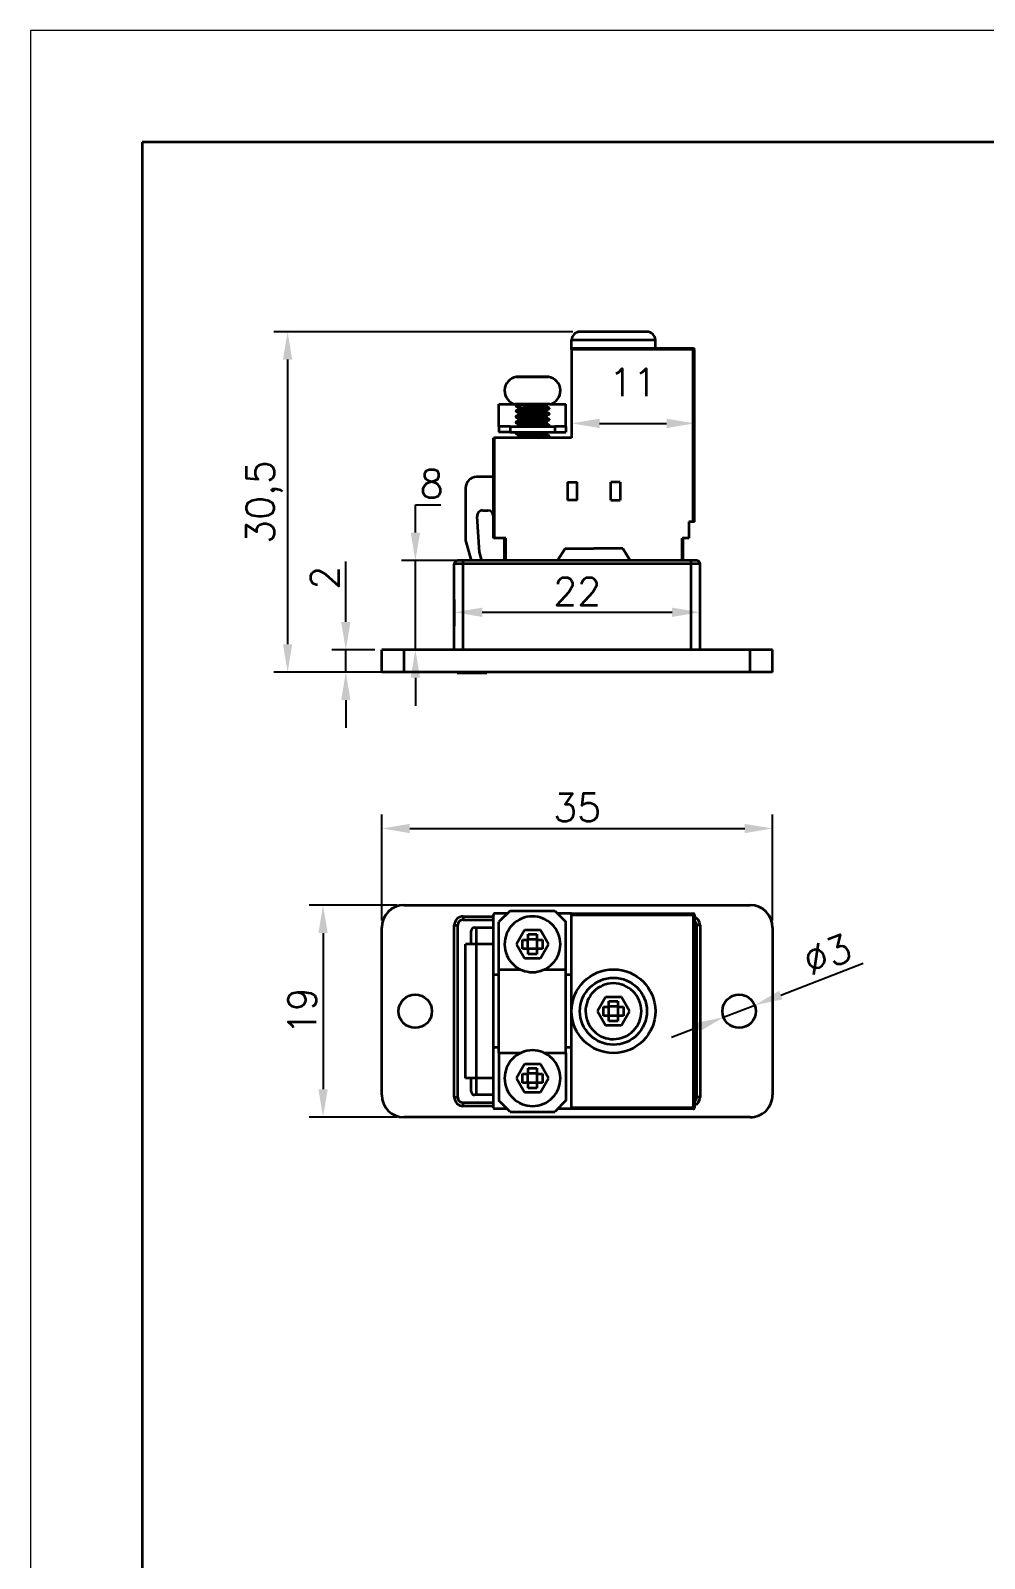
# Model space of a CAD drawing. Header units: millimetres. Extents: x -105 to 105, y -148 to 148.
# Drawn here: x -105 to -19.6, y 11.6 to 148.5 of the extents above; entities that cross this region are included whole.
import ezdxf

# ---------------------------------------------------------------- set-up
doc = ezdxf.new("R2010")
doc.units = ezdxf.units.MM
doc.header["$PDSIZE"] = -5
doc.layers.get('0').update_dxf_attribs({"lineweight": 18})
for name, color, linetype, lineweight in [('尺寸线层', 3, 'Continuous', 18), ('粗实线层', 7, 'Continuous', 35), ('细实线层', 7, 'Continuous', 18)]:
    doc.layers.add(name, color=color, linetype=linetype, lineweight=lineweight)
doc.styles.get("Standard").update_dxf_attribs({"font": 'txt.shx'})
doc.dimstyles.get("Standard").update_dxf_attribs({"dimtxt": 0.18, "dimasz": 0.18, "dimexe": 0.18, "dimexo": 0.0625, "dimgap": 0.09, "dimtad": 0, "dimtih": 1, "dimtoh": 1, "dimdec": 4, "dimzin": 0, "dimdsep": 46, "dimtxsty": 'Standard', "dimcen": 0.09, "dimdle": 0.36, "dimadec": 0, "dimazin": 0, "dimtfac": 1, "dimtdec": 4, "dimtofl": 0, "dimtmove": 0, "dimatfit": 3, "dimfxl": 1, "dimtolj": 1, "dimarcsym": 0})

# ---------------------------------------------------------------- blocks, each defined once
blk = doc.blocks.new('$CAXA_FRAME_13B17AC1$')
at = {"layer": '粗实线层'}
for p, q in [((95, 138.5), (-95, 138.5)), ((-95, 138.5), (-95, -138.5))]:
    blk.add_line(p, q, dxfattribs=at)
at = {"layer": '细实线层'}
for p, q in [((105, 148.5), (-105, 148.5)), ((-105, 148.5), (-105, -148.5))]:
    blk.add_line(p, q, dxfattribs=at)
blk = doc.blocks.new('*X3')
at = {"layer": 'Defpoints', "color": 0, "lineweight": 35, "transparency": 16777216}
for p in [(-55.8, 121.52), (-81.98, 91.02), (-71.55, 91.02)]:
    blk.add_point(p, dxfattribs=at)
at = {"layer": '尺寸线层', "color": 0, "linetype": 'Continuous', "lineweight": -2, "transparency": 16777216}
for p, q in [((-56.43, 121.52), (-83.23, 121.52)), ((-81.98, 119.02), (-81.98, 93.52)), ((-72.18, 91.02), (-83.23, 91.02))]:
    blk.add_line(p, q, dxfattribs=at)
at = {"layer": '尺寸线层', "color": 0, "lineweight": 35, "transparency": 16777216}
for points in [[(-82.4, 119.02), (-81.57, 119.02), (-81.98, 121.52)], [(-82.4, 93.52), (-81.57, 93.52), (-81.98, 91.02)]]:
    blk.add_solid(points, dxfattribs=at)
at = {"layer": '尺寸线层', "color": 0, "lineweight": -3, "transparency": 16777216, "insert": (-84.07, 106.27), "char_height": 2.5, "width": 10.3571, "attachment_point": 5, "rotation": 90, "bg_fill": 3, "box_fill_scale": 1.1, "bg_fill_color": 256, "bg_fill_true_color": 13158600, "bg_fill_transparency": 0}
blk.add_mtext('\\A1;30,5', dxfattribs=at)
blk = doc.blocks.new('*X4')
at = {"layer": 'Defpoints', "color": 0, "lineweight": 35, "transparency": 16777216}
for p in [(-73.55, 93.02), (-76.77, 91.02), (-73.55, 91.02)]:
    blk.add_point(p, dxfattribs=at)
at = {"layer": '尺寸线层', "color": 0, "linetype": 'Continuous', "lineweight": -2, "transparency": 16777216}
for p, q in [((-76.77, 95.52), (-76.77, 100.94)), ((-74.18, 93.02), (-78.02, 93.02)), ((-76.77, 91.02), (-76.77, 93.02)), ((-74.18, 91.02), (-78.02, 91.02)), ((-76.77, 88.52), (-76.77, 86.02))]:
    blk.add_line(p, q, dxfattribs=at)
at = {"layer": '尺寸线层', "color": 0, "lineweight": 35, "transparency": 16777216}
for points in [[(-77.19, 95.52), (-76.35, 95.52), (-76.77, 93.02)], [(-77.19, 88.52), (-76.35, 88.52), (-76.77, 91.02)]]:
    blk.add_solid(points, dxfattribs=at)
at = {"layer": '尺寸线层', "color": 0, "lineweight": -3, "transparency": 16777216, "insert": (-78.65, 99.48), "char_height": 2.5, "width": 5, "attachment_point": 5, "rotation": 90, "bg_fill": 3, "box_fill_scale": 1.1, "bg_fill_color": 256, "bg_fill_true_color": 13158600, "bg_fill_transparency": 0}
blk.add_mtext('\\A1;2', dxfattribs=at)
blk = doc.blocks.new('*X5')
at = {"layer": 'Defpoints', "color": 0, "lineweight": 35, "transparency": 16777216}
for p in [(-70.54, 101.02), (-65.55, 101.02), (-69.45, 93.02)]:
    blk.add_point(p, dxfattribs=at)
at = {"layer": '尺寸线层', "color": 0, "linetype": 'Continuous', "lineweight": -2, "transparency": 16777216}
for p, q in [((-70.54, 103.52), (-70.54, 106.02)), ((-70.54, 106.02), (-68.25, 106.02)), ((-66.17, 101.02), (-71.79, 101.02)), ((-70.54, 93.02), (-70.54, 101.02)), ((-70.07, 93.02), (-71.79, 93.02)), ((-70.54, 90.52), (-70.54, 88.02))]:
    blk.add_line(p, q, dxfattribs=at)
at = {"layer": '尺寸线层', "color": 0, "lineweight": 35, "transparency": 16777216}
for points in [[(-70.96, 103.52), (-70.12, 103.52), (-70.54, 101.02)], [(-70.96, 90.52), (-70.12, 90.52), (-70.54, 93.02)]]:
    blk.add_solid(points, dxfattribs=at)
at = {"layer": '尺寸线层', "color": 0, "lineweight": -3, "transparency": 16777216, "insert": (-69.08, 107.9), "char_height": 2.5, "width": 5, "attachment_point": 5, "bg_fill": 3, "box_fill_scale": 1.1, "bg_fill_color": 256, "bg_fill_true_color": 13158600, "bg_fill_transparency": 0}
blk.add_mtext('\\A1;8', dxfattribs=at)
blk = doc.blocks.new('*X6')
at = {"layer": 'Defpoints', "color": 0, "lineweight": 35, "transparency": 16777216}
for p in [(-67.05, 98.15), (-45.05, 98.08), (-45.05, 96.39)]:
    blk.add_point(p, dxfattribs=at)
at = {"layer": '尺寸线层', "color": 0, "linetype": 'Continuous', "lineweight": -2, "transparency": 16777216}
for p, q in [((-67.05, 97.52), (-67.05, 95.14)), ((-45.05, 97.45), (-45.05, 95.14)), ((-64.55, 96.39), (-47.55, 96.39))]:
    blk.add_line(p, q, dxfattribs=at)
at = {"layer": '尺寸线层', "color": 0, "lineweight": 35, "transparency": 16777216}
for points in [[(-64.55, 96.8), (-64.55, 95.97), (-67.05, 96.39)], [(-47.55, 96.8), (-47.55, 95.97), (-45.05, 96.39)]]:
    blk.add_solid(points, dxfattribs=at)
at = {"layer": '尺寸线层', "color": 0, "lineweight": -3, "transparency": 16777216, "insert": (-56.05, 98.26), "char_height": 2.5, "width": 6.0714, "attachment_point": 5, "bg_fill": 3, "box_fill_scale": 1.1, "bg_fill_color": 256, "bg_fill_true_color": 13158600, "bg_fill_transparency": 0}
blk.add_mtext('\\A1;22', dxfattribs=at)
blk = doc.blocks.new('*X7')
at = {"layer": 'Defpoints', "color": 0, "lineweight": 35, "transparency": 16777216}
for p in [(-56.55, 118.44), (-45.55, 117.7), (-45.55, 113.31)]:
    blk.add_point(p, dxfattribs=at)
at = {"layer": '尺寸线层', "color": 0, "linetype": 'Continuous', "lineweight": -2, "transparency": 16777216}
for p, q in [((-56.55, 117.82), (-56.55, 112.06)), ((-45.55, 117.08), (-45.55, 112.06)), ((-54.05, 113.31), (-48.05, 113.31))]:
    blk.add_line(p, q, dxfattribs=at)
at = {"layer": '尺寸线层', "color": 0, "lineweight": 35, "transparency": 16777216}
for points in [[(-54.05, 113.73), (-54.05, 112.89), (-56.55, 113.31)], [(-48.05, 113.73), (-48.05, 112.89), (-45.55, 113.31)]]:
    blk.add_solid(points, dxfattribs=at)
at = {"layer": '尺寸线层', "color": 0, "lineweight": -3, "transparency": 16777216, "insert": (-51.05, 116.99), "char_height": 2.5, "width": 5, "attachment_point": 5, "bg_fill": 3, "box_fill_scale": 1.1, "bg_fill_color": 256, "bg_fill_true_color": 13158600, "bg_fill_transparency": 0}
blk.add_mtext('\\A1;11', dxfattribs=at)
blk = doc.blocks.new('*X8')
at = {"layer": 'Defpoints', "color": 0, "lineweight": 35, "transparency": 16777216}
for p in [(-38.55, 77.02), (-73.55, 68.15), (-38.55, 68.15)]:
    blk.add_point(p, dxfattribs=at)
at = {"layer": '尺寸线层', "color": 0, "linetype": 'Continuous', "lineweight": -2, "transparency": 16777216}
for p, q in [((-73.55, 68.77), (-73.55, 78.27)), ((-38.55, 68.77), (-38.55, 78.27)), ((-71.05, 77.02), (-41.05, 77.02))]:
    blk.add_line(p, q, dxfattribs=at)
at = {"layer": '尺寸线层', "color": 0, "lineweight": 35, "transparency": 16777216}
for points in [[(-71.05, 77.43), (-71.05, 76.6), (-73.55, 77.02)], [(-41.05, 77.43), (-41.05, 76.6), (-38.55, 77.02)]]:
    blk.add_solid(points, dxfattribs=at)
at = {"layer": '尺寸线层', "color": 0, "lineweight": -3, "transparency": 16777216, "insert": (-56.05, 78.89), "char_height": 2.5, "width": 5.3571, "attachment_point": 5, "bg_fill": 3, "box_fill_scale": 1.1, "bg_fill_color": 256, "bg_fill_true_color": 13158600, "bg_fill_transparency": 0}
blk.add_mtext('\\A1;35', dxfattribs=at)
blk = doc.blocks.new('*X9')
at = {"layer": 'Defpoints', "color": 0, "lineweight": 35, "transparency": 16777216}
for p in [(-71.55, 70.15), (-78.81, 51.15), (-71.55, 51.15)]:
    blk.add_point(p, dxfattribs=at)
at = {"layer": '尺寸线层', "color": 0, "linetype": 'Continuous', "lineweight": -2, "transparency": 16777216}
for p, q in [((-72.18, 70.15), (-80.06, 70.15)), ((-78.81, 67.65), (-78.81, 53.65)), ((-72.18, 51.15), (-80.06, 51.15))]:
    blk.add_line(p, q, dxfattribs=at)
at = {"layer": '尺寸线层', "color": 0, "lineweight": 35, "transparency": 16777216}
for points in [[(-79.22, 67.65), (-78.39, 67.65), (-78.81, 70.15)], [(-79.22, 53.65), (-78.39, 53.65), (-78.81, 51.15)]]:
    blk.add_solid(points, dxfattribs=at)
at = {"layer": '尺寸线层', "color": 0, "lineweight": -3, "transparency": 16777216, "insert": (-80.68, 60.65), "char_height": 2.5, "width": 5, "attachment_point": 5, "rotation": 90, "bg_fill": 3, "box_fill_scale": 1.1, "bg_fill_color": 256, "bg_fill_true_color": 13158600, "bg_fill_transparency": 0}
blk.add_mtext('\\A1;19', dxfattribs=at)
blk = doc.blocks.new('*X10')
at = {"layer": 'Defpoints', "color": 0, "lineweight": 35, "transparency": 16777216}
for p in [(-40.15, 61.19), (-42.95, 60.1)]:
    blk.add_point(p, dxfattribs=at)
at = {"layer": '尺寸线层', "color": 0, "linetype": 'Continuous', "lineweight": -2, "transparency": 16777216}
for p, q in [((-37.82, 62.09), (-30.44, 64.96)), ((-42.95, 60.1), (-40.15, 61.19)), ((-45.28, 59.2), (-47.61, 58.3))]:
    blk.add_line(p, q, dxfattribs=at)
at = {"layer": '尺寸线层', "color": 0, "lineweight": 35, "transparency": 16777216}
for points in [[(-37.97, 62.48), (-37.67, 61.71), (-40.15, 61.19)], [(-45.43, 59.59), (-45.13, 58.81), (-42.95, 60.1)]]:
    blk.add_solid(points, dxfattribs=at)
at = {"layer": '尺寸线层', "color": 0, "lineweight": -3, "transparency": 16777216, "insert": (-33.65, 65.73), "char_height": 2.5, "width": 7.1429, "attachment_point": 5, "rotation": 21.2074, "bg_fill": 3, "box_fill_scale": 1.1, "bg_fill_color": 256, "bg_fill_true_color": 13158600, "bg_fill_transparency": 0}
blk.add_mtext('\\A1;%%C3', dxfattribs=at)

msp = doc.modelspace()

# ---------------------------------------------------------------- linework, layer by layer
at = {"color": 7, "lineweight": 35, "ltscale": 0.315152}
for p, q in [((-52.803, 120.774), (-56.553, 120.774)), ((-56.553, 120.024), (-56.553, 120.774)), ((-52.803, 121.524), (-55.803, 121.524)), ((-49.803, 121.524), (-52.803, 121.524)), ((-49.053, 120.774), (-52.803, 120.774)), ((-49.053, 120.024), (-49.053, 120.774)), ((-45.653, 120.024), (-56.553, 120.024)), ((-56.553, 119.924), (-56.553, 120.024)), ((-56.553, 119.924), (-56.553, 112.024)), ((-45.653, 119.924), (-56.553, 119.924)), ((-45.653, 120.024), (-45.653, 119.924)), ((-45.653, 119.924), (-45.553, 119.924)), ((-45.653, 104.485), (-45.653, 119.924)), ((-45.553, 104.485), (-45.553, 119.924)), ((-60.775, 117.474), (-60.736, 117.476)), ((-59.331, 117.474), (-59.37, 117.476)), ((-63.053, 113.024), (-63.053, 115.024)), ((-63.053, 115.024), (-61.6, 115.024)), ((-59.311, 115.024), (-61.6, 115.024)), ((-61.553, 115.024), (-61.553, 114.868)), ((-60.065, 114.993), (-59.484, 115.024)), ((-58.506, 115.024), (-59.311, 115.024)), ((-58.831, 114.953), (-58.709, 115.024)), ((-58.506, 115.024), (-57.053, 115.024)), ((-57.053, 113.024), (-57.053, 115.024)), ((-61.553, 114.43), (-61.553, 114.368)), ((-61.553, 113.93), (-61.553, 113.868)), ((-61.275, 114.703), (-61.547, 114.861)), ((-61.275, 114.596), (-61.547, 114.438)), ((-61.275, 114.203), (-61.547, 114.361)), ((-61.275, 114.096), (-61.547, 113.938)), ((-61.275, 113.703), (-61.547, 113.861)), ((-61.282, 114.649), (-61.282, 114.712)), ((-61.282, 114.649), (-61.282, 114.587)), ((-61.282, 114.149), (-61.282, 114.212)), ((-61.282, 114.149), (-61.282, 114.087)), ((-61.282, 113.649), (-61.282, 113.712)), ((-61.282, 113.649), (-61.282, 113.587)), ((-58.831, 114.846), (-58.559, 114.688)), ((-58.831, 114.453), (-58.559, 114.611)), ((-58.831, 114.346), (-58.559, 114.188)), ((-58.831, 113.953), (-58.559, 114.111)), ((-58.831, 113.846), (-58.559, 113.688)), ((-58.831, 113.453), (-58.559, 113.611)), ((-58.824, 114.899), (-58.824, 114.962)), ((-58.824, 114.899), (-58.824, 114.837)), ((-58.824, 114.399), (-58.824, 114.462)), ((-58.824, 114.399), (-58.824, 114.337)), ((-58.824, 113.899), (-58.824, 113.962)), ((-58.824, 113.899), (-58.824, 113.837)), ((-58.553, 114.68), (-58.553, 114.618)), ((-58.553, 114.18), (-58.553, 114.118)), ((-58.553, 113.68), (-58.553, 113.618)), ((-63.053, 113.024), (-63.053, 112.524)), ((-62.053, 113.024), (-63.053, 113.024)), ((-62.053, 112.524), (-63.053, 112.524)), ((-62.053, 113.024), (-58.053, 113.024)), ((-62.053, 113.024), (-62.053, 112.524)), ((-62.053, 112.524), (-58.053, 112.524)), ((-61.553, 113.43), (-61.553, 113.368)), ((-61.553, 112.43), (-61.553, 112.368)), ((-61.275, 113.596), (-61.547, 113.438)), ((-61.275, 113.203), (-61.547, 113.361)), ((-61.397, 112.524), (-61.547, 112.438)), ((-61.275, 112.203), (-61.547, 112.361)), ((-61.275, 113.096), (-61.397, 113.024)), ((-61.282, 113.149), (-61.282, 113.212)), ((-61.282, 113.149), (-61.282, 113.087)), ((-60.041, 113.056), (-60.622, 113.024)), ((-60.065, 112.493), (-59.484, 112.524)), ((-58.831, 113.346), (-58.559, 113.188)), ((-58.831, 112.453), (-58.709, 112.524)), ((-58.831, 112.346), (-58.559, 112.188)), ((-58.824, 113.399), (-58.824, 113.462)), ((-58.824, 113.399), (-58.824, 113.337)), ((-58.824, 112.399), (-58.824, 112.462)), ((-58.824, 112.399), (-58.824, 112.337)), ((-58.709, 113.024), (-58.559, 113.111)), ((-58.553, 113.18), (-58.553, 113.118)), ((-57.053, 113.024), (-58.053, 113.024)), ((-58.053, 113.024), (-58.053, 112.524)), ((-58.053, 112.524), (-57.053, 112.524)), ((-57.053, 113.024), (-57.053, 112.524)), ((-63.553, 112.024), (-63.453, 112.024)), ((-63.553, 103.024), (-63.553, 112.024)), ((-63.453, 103.024), (-63.453, 112.024)), ((-56.553, 112.024), (-63.453, 112.024)), ((-61.275, 112.096), (-61.397, 112.024)), ((-61.282, 112.149), (-61.282, 112.212)), ((-61.282, 112.149), (-61.282, 112.087)), ((-60.041, 112.056), (-60.622, 112.024)), ((-58.709, 112.024), (-58.559, 112.111)), ((-58.553, 112.18), (-58.553, 112.118)), ((-63.553, 108.509), (-65.053, 108.509)), ((-66.053, 107.509), (-66.053, 102.807)), ((-56.904, 108.043), (-56.904, 106.444)), ((-56.904, 108.043), (-56.061, 108.043)), ((-56.061, 106.444), (-56.061, 108.043)), ((-52.203, 108.043), (-53.045, 108.043)), ((-53.045, 106.444), (-53.045, 108.043)), ((-52.203, 108.043), (-52.203, 106.444)), ((-64.517, 105.509), (-64.053, 105.509)), ((-56.061, 106.444), (-56.904, 106.444)), ((-53.045, 106.444), (-52.203, 106.444)), ((-64.79, 101.773), (-65.015, 104.974)), ((-46.053, 104.485), (-46.053, 103.024)), ((-45.653, 104.485), (-46.053, 104.485)), ((-45.553, 104.485), (-45.653, 104.485)), ((-66.053, 102.807), (-65.55, 101.024)), ((-63.453, 103.024), (-63.553, 103.024)), ((-62.553, 103.024), (-63.453, 103.024)), ((-62.453, 103.024), (-62.553, 103.024)), ((-62.553, 101.024), (-62.553, 103.024)), ((-62.453, 101.024), (-62.453, 103.024)), ((-46.553, 103.024), (-46.653, 103.024)), ((-46.653, 101.024), (-46.653, 103.024)), ((-46.053, 103.024), (-46.553, 103.024)), ((-46.553, 101.024), (-46.553, 103.024)), ((-64.579, 101.024), (-64.79, 101.773)), ((-57.81, 101.024), (-57.141, 102.111)), ((-57.141, 102.111), (-54.553, 102.111)), ((-51.965, 102.111), (-54.553, 102.111)), ((-51.296, 101.024), (-51.965, 102.111)), ((-66.253, 100.724), (-67.053, 100.724)), ((-67.053, 93.024), (-67.053, 100.724)), ((-66.253, 101.024), (-66.753, 101.024)), ((-66.253, 100.724), (-66.253, 101.024)), ((-62.553, 101.024), (-66.253, 101.024)), ((-45.853, 100.724), (-66.253, 100.724)), ((-66.253, 93.024), (-66.253, 100.724)), ((-62.453, 101.024), (-62.553, 101.024)), ((-57.81, 101.024), (-62.453, 101.024)), ((-51.296, 101.024), (-57.81, 101.024)), ((-46.653, 101.024), (-51.296, 101.024)), ((-46.553, 101.024), (-46.653, 101.024)), ((-45.853, 101.024), (-46.553, 101.024)), ((-45.853, 100.724), (-45.853, 101.024)), ((-45.353, 101.024), (-45.853, 101.024)), ((-45.053, 100.724), (-45.853, 100.724)), ((-45.853, 93.024), (-45.853, 100.724)), ((-45.053, 93.024), (-45.053, 100.724)), ((-73.553, 91.024), (-73.553, 93.024)), ((-71.553, 93.024), (-73.553, 93.024)), ((-40.553, 93.024), (-71.553, 93.024)), ((-71.553, 91.024), (-71.553, 93.024)), ((-40.553, 91.024), (-40.553, 93.024)), ((-38.553, 93.024), (-40.553, 93.024)), ((-38.553, 91.024), (-38.553, 93.024)), ((-71.553, 91.024), (-73.553, 91.024)), ((-40.553, 91.024), (-71.553, 91.024)), ((-66.794, 91.024), (-66.794, 90.974)), ((-66.794, 90.974), (-66.783, 90.974)), ((-66.783, 91.024), (-66.783, 90.974)), ((-66.783, 90.974), (-66.772, 90.974)), ((-66.772, 91.024), (-66.772, 90.974)), ((-66.772, 90.974), (-66.762, 90.974)), ((-66.762, 91.024), (-66.762, 90.974)), ((-66.762, 90.974), (-66.752, 90.974)), ((-66.752, 91.024), (-66.752, 90.974)), ((-66.752, 90.974), (-66.743, 90.974)), ((-66.743, 91.024), (-66.743, 90.974)), ((-66.743, 90.974), (-66.734, 90.974)), ((-66.734, 91.024), (-66.734, 90.974)), ((-66.734, 90.974), (-66.726, 90.974)), ((-66.726, 91.024), (-66.726, 90.974)), ((-66.726, 90.974), (-66.719, 90.974)), ((-66.719, 91.024), (-66.719, 90.974)), ((-66.719, 90.974), (-66.712, 90.974)), ((-66.712, 91.024), (-66.712, 90.974)), ((-66.712, 90.974), (-66.705, 90.974)), ((-66.705, 91.024), (-66.705, 90.974)), ((-66.705, 90.974), (-66.692, 90.974)), ((-66.692, 91.024), (-66.692, 90.974)), ((-66.692, 90.974), (-66.68, 90.974)), ((-66.68, 91.024), (-66.68, 90.974)), ((-66.68, 90.974), (-66.668, 90.974)), ((-66.668, 91.024), (-66.668, 90.974)), ((-66.668, 90.974), (-66.658, 90.974)), ((-66.658, 91.024), (-66.658, 90.974)), ((-66.658, 90.974), (-66.649, 90.974)), ((-66.649, 91.024), (-66.649, 90.974)), ((-66.649, 90.974), (-66.641, 90.974)), ((-66.641, 91.024), (-66.641, 90.974)), ((-66.641, 90.974), (-66.634, 90.974)), ((-66.636, 91.024), (-66.636, 90.974)), ((-66.636, 90.974), (-66.57, 90.974)), ((-66.57, 91.024), (-66.57, 90.974)), ((-66.57, 90.974), (-66.535, 90.974)), ((-66.535, 91.024), (-66.535, 90.974)), ((-66.535, 91.024), (-66.535, 90.974)), ((-66.535, 90.974), (-66.533, 90.974)), ((-66.533, 91.024), (-66.533, 90.974)), ((-66.533, 90.974), (-66.531, 90.974)), ((-66.531, 91.024), (-66.531, 90.974)), ((-66.531, 90.974), (-66.529, 90.974)), ((-66.529, 91.024), (-66.529, 90.974)), ((-66.529, 90.974), (-66.527, 90.974)), ((-66.527, 91.024), (-66.527, 90.974)), ((-66.527, 90.974), (-66.524, 90.974)), ((-66.524, 91.024), (-66.524, 90.974)), ((-66.524, 90.974), (-66.521, 90.974)), ((-66.521, 91.024), (-66.521, 90.974)), ((-66.521, 90.974), (-66.517, 90.974)), ((-66.517, 91.024), (-66.517, 90.974)), ((-66.517, 90.974), (-66.513, 90.974)), ((-66.513, 91.024), (-66.513, 90.974)), ((-66.513, 90.974), (-66.508, 90.974)), ((-66.508, 91.024), (-66.508, 90.974)), ((-66.508, 90.974), (-66.503, 90.974)), ((-66.503, 91.024), (-66.503, 90.974)), ((-66.503, 90.974), (-66.497, 90.974)), ((-66.497, 91.024), (-66.497, 90.974)), ((-66.497, 90.974), (-66.49, 90.974)), ((-66.49, 91.024), (-66.49, 90.974)), ((-66.49, 90.974), (-66.483, 90.974)), ((-66.483, 91.024), (-66.483, 90.974)), ((-66.483, 90.974), (-66.474, 90.974)), ((-66.474, 91.024), (-66.474, 90.974)), ((-66.474, 90.974), (-66.464, 90.974)), ((-66.464, 91.024), (-66.464, 90.974)), ((-66.464, 90.974), (-66.453, 90.974)), ((-66.453, 91.024), (-66.453, 90.974)), ((-66.453, 90.974), (-66.442, 90.974)), ((-66.442, 91.024), (-66.442, 90.974)), ((-66.442, 90.974), (-66.429, 90.974)), ((-66.429, 91.024), (-66.429, 90.974)), ((-66.429, 90.974), (-66.416, 90.974)), ((-66.416, 91.024), (-66.416, 90.974)), ((-66.416, 90.974), (-64.419, 90.974)), ((-64.419, 91.024), (-64.419, 90.974)), ((-64.419, 90.974), (-64.407, 90.974)), ((-64.407, 91.024), (-64.407, 90.974)), ((-64.407, 90.974), (-64.395, 90.974)), ((-64.395, 91.024), (-64.395, 90.974)), ((-64.395, 90.974), (-64.384, 90.974)), ((-64.384, 91.024), (-64.384, 90.974)), ((-64.384, 90.974), (-64.374, 90.974)), ((-64.374, 91.024), (-64.374, 90.974)), ((-64.374, 90.974), (-64.365, 90.974)), ((-64.365, 91.024), (-64.365, 90.974)), ((-64.365, 90.974), (-64.356, 90.974)), ((-64.356, 91.024), (-64.356, 90.974)), ((-64.356, 90.974), (-64.349, 90.974)), ((-64.349, 91.024), (-64.349, 90.974)), ((-64.349, 90.974), (-64.343, 90.974)), ((-64.343, 91.024), (-64.343, 90.974)), ((-64.343, 90.974), (-64.337, 90.974)), ((-64.337, 91.024), (-64.337, 90.974)), ((-64.337, 90.974), (-64.332, 90.974)), ((-64.332, 91.024), (-64.332, 90.974)), ((-64.332, 90.974), (-64.328, 90.974)), ((-64.328, 91.024), (-64.328, 90.974)), ((-64.328, 90.974), (-64.325, 90.974)), ((-64.325, 91.024), (-64.325, 90.974)), ((-64.325, 90.974), (-64.321, 90.974)), ((-64.321, 91.024), (-64.321, 90.974)), ((-64.321, 90.974), (-64.318, 90.974)), ((-64.318, 91.024), (-64.318, 90.974)), ((-64.318, 90.974), (-64.315, 90.974)), ((-64.315, 91.024), (-64.315, 90.974)), ((-64.315, 90.974), (-64.313, 90.974)), ((-64.313, 91.024), (-64.313, 90.974)), ((-64.313, 90.974), (-64.311, 90.974)), ((-64.311, 91.024), (-64.311, 90.974)), ((-64.311, 90.974), (-64.31, 90.974)), ((-64.31, 91.024), (-64.31, 90.974)), ((-64.31, 90.974), (-64.308, 90.974)), ((-64.308, 91.024), (-64.308, 90.974)), ((-64.307, 91.024), (-64.307, 90.974)), ((-64.307, 90.974), (-64.288, 90.974)), ((-64.288, 91.024), (-64.288, 90.974)), ((-64.288, 90.974), (-64.195, 90.974)), ((-64.195, 91.024), (-64.195, 90.974)), ((-64.195, 91.024), (-64.195, 90.974)), ((-64.195, 91.024), (-64.195, 90.974)), ((-64.195, 91.024), (-64.195, 90.974)), ((-64.195, 91.024), (-64.195, 90.974)), ((-64.195, 91.024), (-64.195, 90.974)), ((-64.195, 90.974), (-64.188, 90.974)), ((-64.188, 91.024), (-64.188, 90.974)), ((-64.188, 90.974), (-64.171, 90.974)), ((-64.171, 91.024), (-64.171, 90.974)), ((-64.171, 90.974), (-64.159, 90.974)), ((-64.159, 91.024), (-64.159, 90.974)), ((-64.159, 90.974), (-64.151, 90.974)), ((-64.151, 91.024), (-64.151, 90.974)), ((-64.151, 90.974), (-64.149, 90.974)), ((-64.149, 91.024), (-64.149, 90.974)), ((-64.149, 91.024), (-64.149, 90.974)), ((-38.553, 91.024), (-40.553, 91.024)), ((-71.553, 70.147), (-40.553, 70.147)), ((-66.253, 69.147), (-66.253, 68.847)), ((-66.253, 69.147), (-63.553, 69.147)), ((-66.253, 68.847), (-63.553, 68.847)), ((-63.553, 63.997), (-63.553, 69.297)), ((-62.303, 69.397), (-63.453, 69.397)), ((-62.053, 69.647), (-63.053, 68.647)), ((-63.053, 64.389), (-63.053, 68.647)), ((-62.053, 69.647), (-58.053, 69.647)), ((-58.053, 69.647), (-57.053, 68.647)), ((-56.553, 69.397), (-57.803, 69.397)), ((-57.053, 64.389), (-57.053, 68.647)), ((-56.553, 69.297), (-56.553, 69.397)), ((-56.553, 69.397), (-45.653, 69.397)), ((-56.553, 60.647), (-56.553, 69.297)), ((-56.553, 69.297), (-45.653, 69.297)), ((-45.653, 69.297), (-45.653, 69.397)), ((-45.653, 69.297), (-45.653, 51.997)), ((-45.653, 69.297), (-45.553, 69.297)), ((-45.553, 69.297), (-45.553, 51.997)), ((-73.553, 53.147), (-73.553, 68.147)), ((-67.053, 68.347), (-66.753, 68.347)), ((-67.053, 52.947), (-67.053, 68.347)), ((-66.753, 52.947), (-66.753, 68.347)), ((-65.553, 66.647), (-65.553, 67.847)), ((-65.253, 68.147), (-63.553, 68.147)), ((-65.053, 66.647), (-65.053, 68.147)), ((-60.775, 67.897), (-61.496, 66.647)), ((-60.775, 67.897), (-60.736, 67.897)), ((-59.331, 67.897), (-60.736, 67.897)), ((-60.453, 67.547), (-59.653, 67.547)), ((-60.453, 67.047), (-60.453, 67.547)), ((-59.653, 67.547), (-59.653, 67.047)), ((-58.61, 66.647), (-59.331, 67.897)), ((-45.053, 68.347), (-45.353, 68.347)), ((-45.353, 68.347), (-45.353, 52.947)), ((-45.053, 68.347), (-45.053, 52.947)), ((-38.553, 68.147), (-38.553, 53.147)), ((-66.053, 54.647), (-66.053, 66.647)), ((-65.053, 66.647), (-66.053, 66.647)), ((-65.053, 54.647), (-65.053, 66.647)), ((-63.553, 66.647), (-65.053, 66.647)), ((-61.496, 66.647), (-60.775, 65.397)), ((-60.953, 67.047), (-60.453, 67.047)), ((-60.953, 66.247), (-60.953, 67.047)), ((-60.453, 66.247), (-60.953, 66.247)), ((-60.466, 66.247), (-60.466, 67.047)), ((-59.653, 67.06), (-60.453, 67.06)), ((-60.453, 65.747), (-60.453, 66.247)), ((-59.653, 66.235), (-60.453, 66.235)), ((-59.653, 65.747), (-60.453, 65.747)), ((-59.653, 67.047), (-59.153, 67.047)), ((-59.653, 66.247), (-59.653, 65.747)), ((-59.153, 66.247), (-59.653, 66.247)), ((-59.64, 66.247), (-59.64, 67.047)), ((-59.331, 65.397), (-58.61, 66.647)), ((-59.153, 67.047), (-59.153, 66.247)), ((-63.053, 64.389), (-61.125, 64.389)), ((-63.053, 56.906), (-63.053, 64.389)), ((-60.775, 65.397), (-59.37, 65.397)), ((-59.331, 65.397), (-59.37, 65.397)), ((-58.981, 64.389), (-57.053, 64.389)), ((-57.053, 56.906), (-57.053, 64.389)), ((-63.553, 57.297), (-63.553, 63.997)), ((-63.053, 63.897), (-63.453, 63.897)), ((-56.553, 63.897), (-57.053, 63.897)), ((-53.525, 61.897), (-54.246, 60.647)), ((-53.525, 61.897), (-53.486, 61.897)), ((-52.081, 61.897), (-53.486, 61.897)), ((-51.36, 60.647), (-52.081, 61.897)), ((-56.553, 51.997), (-56.553, 60.647)), ((-54.246, 60.647), (-53.525, 59.397)), ((-53.703, 61.047), (-53.203, 61.047)), ((-53.703, 60.247), (-53.703, 61.047)), ((-53.203, 60.247), (-53.703, 60.247)), ((-53.216, 60.247), (-53.216, 61.047)), ((-53.203, 61.547), (-52.403, 61.547)), ((-53.203, 61.047), (-53.203, 61.547)), ((-52.403, 61.06), (-53.203, 61.06)), ((-53.203, 59.747), (-53.203, 60.247)), ((-52.403, 60.235), (-53.203, 60.235)), ((-52.403, 61.547), (-52.403, 61.047)), ((-52.403, 61.047), (-51.903, 61.047)), ((-52.403, 60.247), (-52.403, 59.747)), ((-51.903, 60.247), (-52.403, 60.247)), ((-52.39, 60.247), (-52.39, 61.047)), ((-52.081, 59.397), (-51.36, 60.647)), ((-51.903, 61.047), (-51.903, 60.247)), ((-53.525, 59.397), (-52.12, 59.397)), ((-52.403, 59.747), (-53.203, 59.747)), ((-52.081, 59.397), (-52.12, 59.397)), ((-63.553, 51.997), (-63.553, 57.297)), ((-63.053, 57.397), (-63.453, 57.397)), ((-63.053, 56.906), (-61.125, 56.906)), ((-63.053, 56.906), (-63.053, 52.647)), ((-58.981, 56.906), (-57.053, 56.906)), ((-56.553, 57.397), (-57.053, 57.397)), ((-57.053, 56.906), (-57.053, 52.647)), ((-60.775, 55.897), (-61.496, 54.647)), ((-60.953, 55.047), (-60.453, 55.047)), ((-60.953, 54.247), (-60.953, 55.047)), ((-60.775, 55.897), (-60.736, 55.897)), ((-59.331, 55.897), (-60.736, 55.897)), ((-60.466, 54.247), (-60.466, 55.047)), ((-60.453, 55.547), (-59.653, 55.547)), ((-60.453, 55.047), (-60.453, 55.547)), ((-59.653, 55.06), (-60.453, 55.06)), ((-59.653, 55.547), (-59.653, 55.047)), ((-59.653, 55.047), (-59.153, 55.047)), ((-59.64, 54.247), (-59.64, 55.047)), ((-58.61, 54.647), (-59.331, 55.897)), ((-59.153, 55.047), (-59.153, 54.247)), ((-65.053, 54.647), (-66.053, 54.647)), ((-65.553, 53.447), (-65.553, 54.647)), ((-65.053, 53.147), (-65.053, 54.647)), ((-63.553, 54.647), (-65.053, 54.647)), ((-61.496, 54.647), (-60.775, 53.397)), ((-60.453, 54.247), (-60.953, 54.247)), ((-60.775, 53.397), (-59.37, 53.397)), ((-60.453, 53.747), (-60.453, 54.247)), ((-59.653, 54.235), (-60.453, 54.235)), ((-59.653, 53.747), (-60.453, 53.747)), ((-59.653, 54.247), (-59.653, 53.747)), ((-59.153, 54.247), (-59.653, 54.247)), ((-59.331, 53.397), (-59.37, 53.397)), ((-59.331, 53.397), (-58.61, 54.647)), ((-67.053, 52.947), (-66.753, 52.947)), ((-66.253, 52.147), (-66.253, 52.447)), ((-63.553, 52.447), (-66.253, 52.447)), ((-63.553, 52.147), (-66.253, 52.147)), ((-63.553, 53.147), (-65.253, 53.147)), ((-62.053, 51.647), (-63.053, 52.647)), ((-57.053, 52.647), (-58.053, 51.647)), ((-45.053, 52.947), (-45.353, 52.947)), ((-40.553, 51.147), (-71.553, 51.147)), ((-62.303, 51.897), (-63.453, 51.897)), ((-62.053, 51.647), (-58.053, 51.647)), ((-56.553, 51.897), (-57.803, 51.897)), ((-45.653, 51.997), (-56.553, 51.997)), ((-56.553, 51.897), (-56.553, 51.997)), ((-45.653, 51.897), (-56.553, 51.897)), ((-45.653, 51.997), (-45.653, 51.897)), ((-45.653, 51.997), (-45.553, 51.997))]:
    msp.add_line(p, q, dxfattribs=at)
for points in [[(-61.496, 117.474), (-61.208, 117.489), (-60.918, 117.486), (-60.775, 117.474)], [(-60.775, 117.474), (-61.063, 117.489), (-61.353, 117.486), (-61.496, 117.474)], [(-60.775, 117.474), (-60.198, 117.489), (-59.617, 117.486), (-59.37, 117.476)], [(-59.331, 117.474), (-59.908, 117.489), (-60.489, 117.486), (-60.736, 117.476)], [(-58.61, 117.474), (-58.898, 117.489), (-59.188, 117.486), (-59.331, 117.474)], [(-59.331, 117.474), (-59.043, 117.489), (-58.753, 117.486), (-58.61, 117.474)], [(-60.065, 114.993), (-61.139, 114.929), (-61.49, 114.892), (-61.533, 114.881), (-61.546, 114.876), (-61.551, 114.873), (-61.552, 114.871), (-61.553, 114.868)], [(-60.065, 114.493), (-61.139, 114.429), (-61.49, 114.392), (-61.533, 114.381), (-61.546, 114.376), (-61.551, 114.373), (-61.552, 114.371), (-61.553, 114.368)], [(-60.065, 113.993), (-61.139, 113.929), (-61.49, 113.892), (-61.533, 113.881), (-61.546, 113.876), (-61.551, 113.873), (-61.552, 113.871), (-61.553, 113.868)], [(-60.041, 114.556), (-61.232, 114.483), (-61.491, 114.453), (-61.534, 114.443), (-61.547, 114.438)], [(-60.041, 114.056), (-61.232, 113.983), (-61.491, 113.953), (-61.534, 113.943), (-61.547, 113.938)], [(-61.282, 114.712), (-61.281, 114.716), (-61.279, 114.718), (-61.271, 114.723), (-61.181, 114.745), (-60.521, 114.806), (-60.056, 114.837)], [(-61.282, 114.212), (-61.281, 114.216), (-61.279, 114.218), (-61.271, 114.223), (-61.181, 114.245), (-60.521, 114.306), (-60.056, 114.337)], [(-61.282, 113.712), (-61.281, 113.716), (-61.279, 113.718), (-61.271, 113.723), (-61.181, 113.745), (-60.521, 113.806), (-60.056, 113.837)], [(-61.275, 114.596), (-61.241, 114.608), (-60.805, 114.659), (-60.05, 114.712)], [(-61.275, 114.096), (-61.241, 114.108), (-60.805, 114.159), (-60.05, 114.212)], [(-61.275, 113.596), (-61.241, 113.608), (-60.805, 113.659), (-60.05, 113.712)], [(-60.065, 114.493), (-58.874, 114.565), (-58.615, 114.595), (-58.572, 114.606), (-58.559, 114.611)], [(-60.065, 113.993), (-58.874, 114.065), (-58.615, 114.095), (-58.572, 114.106), (-58.559, 114.111)], [(-60.065, 113.493), (-58.874, 113.565), (-58.615, 113.595), (-58.572, 113.606), (-58.559, 113.611)], [(-60.056, 114.837), (-59.211, 114.897), (-58.914, 114.931), (-58.849, 114.946), (-58.831, 114.953)], [(-60.056, 114.337), (-59.211, 114.397), (-58.914, 114.431), (-58.849, 114.446), (-58.831, 114.453)], [(-60.056, 113.837), (-59.211, 113.897), (-58.914, 113.931), (-58.849, 113.946), (-58.831, 113.953)], [(-60.05, 114.712), (-59.246, 114.769), (-58.948, 114.801), (-58.842, 114.823), (-58.828, 114.83), (-58.824, 114.834), (-58.824, 114.837)], [(-60.05, 114.212), (-59.246, 114.269), (-58.948, 114.301), (-58.842, 114.323), (-58.828, 114.33), (-58.824, 114.334), (-58.824, 114.337)], [(-60.05, 113.712), (-59.246, 113.769), (-58.948, 113.801), (-58.842, 113.823), (-58.828, 113.83), (-58.824, 113.834), (-58.824, 113.837)], [(-60.041, 114.556), (-58.967, 114.62), (-58.616, 114.657), (-58.573, 114.667), (-58.56, 114.673), (-58.555, 114.676), (-58.554, 114.678), (-58.553, 114.68)], [(-60.041, 114.056), (-58.967, 114.12), (-58.616, 114.157), (-58.573, 114.167), (-58.56, 114.173), (-58.555, 114.176), (-58.554, 114.178), (-58.553, 114.18)], [(-60.041, 113.556), (-58.967, 113.62), (-58.616, 113.657), (-58.573, 113.667), (-58.56, 113.673), (-58.555, 113.676), (-58.554, 113.678), (-58.553, 113.68)], [(-60.065, 113.493), (-61.139, 113.429), (-61.49, 113.392), (-61.533, 113.381), (-61.546, 113.376), (-61.551, 113.373), (-61.552, 113.371), (-61.553, 113.368)], [(-60.065, 112.493), (-61.139, 112.429), (-61.49, 112.392), (-61.533, 112.381), (-61.546, 112.376), (-61.551, 112.373), (-61.552, 112.371), (-61.553, 112.368)], [(-60.041, 113.556), (-61.232, 113.483), (-61.491, 113.453), (-61.534, 113.443), (-61.547, 113.438)], [(-60.622, 112.524), (-61.36, 112.471), (-61.512, 112.449), (-61.547, 112.438)], [(-61.282, 113.212), (-61.281, 113.216), (-61.279, 113.218), (-61.271, 113.223), (-61.181, 113.245), (-60.521, 113.306), (-60.056, 113.337)], [(-61.282, 112.212), (-61.281, 112.216), (-61.279, 112.218), (-61.271, 112.223), (-61.181, 112.245), (-60.521, 112.306), (-60.056, 112.337)], [(-61.275, 113.096), (-61.241, 113.108), (-60.805, 113.159), (-60.05, 113.212)], [(-60.056, 113.337), (-59.211, 113.397), (-58.914, 113.431), (-58.849, 113.446), (-58.831, 113.453)], [(-60.056, 112.337), (-59.211, 112.397), (-58.914, 112.431), (-58.849, 112.446), (-58.831, 112.453)], [(-60.05, 113.212), (-59.246, 113.269), (-58.948, 113.301), (-58.842, 113.323), (-58.828, 113.33), (-58.824, 113.334), (-58.824, 113.337)], [(-60.05, 112.212), (-59.246, 112.269), (-58.948, 112.301), (-58.842, 112.323), (-58.828, 112.33), (-58.824, 112.334), (-58.824, 112.337)], [(-60.041, 113.056), (-58.967, 113.12), (-58.616, 113.157), (-58.573, 113.167), (-58.56, 113.173), (-58.555, 113.176), (-58.554, 113.178), (-58.553, 113.18)], [(-59.484, 113.024), (-58.746, 113.078), (-58.594, 113.1), (-58.559, 113.111)], [(-61.275, 112.096), (-61.241, 112.108), (-60.805, 112.159), (-60.05, 112.212)], [(-60.041, 112.056), (-58.967, 112.12), (-58.616, 112.157), (-58.573, 112.167), (-58.56, 112.173), (-58.555, 112.176), (-58.554, 112.178), (-58.553, 112.18)], [(-59.484, 112.024), (-58.746, 112.078), (-58.594, 112.1), (-58.559, 112.111)]]:
    msp.add_lwpolyline(points, dxfattribs=at)
for centre, radius in [((-52.803, 60.647), 3.75), ((-52.803, 60.647), 3), ((-70.553, 60.647), 1.5), ((-41.553, 60.647), 1.5)]:
    msp.add_circle(centre, radius, dxfattribs=at)
for centre, radius, start, end in [((-55.803, 120.774), 0.75, 90, 180), ((-49.803, 120.774), 0.75, 359.99999, 89.99999), ((-45.653, 119.924), 0.1, 359.99999, 89.99999), ((-61.303, 116.239), 1.25, 98.89921, 256.25432), ((-58.803, 116.239), 1.25, 283.74568, 81.10079), ((-61.543, 114.871), 0.0102, 193.69457, 250.15257), ((-61.543, 114.428), 0.0102, 109.84743, 166.30544), ((-61.543, 114.371), 0.0102, 193.69457, 250.15257), ((-61.543, 113.928), 0.0102, 109.84743, 166.30543), ((-61.543, 113.871), 0.0102, 193.69456, 250.15256), ((-58.563, 114.678), 0.0102, 13.69457, 70.15257), ((-58.563, 114.621), 0.0102, 289.84743, 346.30543), ((-58.563, 114.178), 0.0102, 13.69457, 70.15257), ((-58.563, 114.121), 0.0102, 289.84743, 346.30543), ((-58.563, 113.678), 0.0102, 13.69457, 70.15257), ((-58.563, 113.621), 0.0102, 289.84743, 346.30543), ((-61.543, 113.428), 0.0102, 109.84743, 166.30543), ((-61.543, 113.371), 0.0102, 193.69456, 250.15257), ((-61.543, 112.428), 0.0102, 109.84743, 166.30544), ((-61.543, 112.371), 0.0102, 193.69456, 250.15257), ((-58.563, 113.178), 0.0102, 13.69457, 70.15257), ((-58.563, 113.121), 0.0102, 289.84743, 346.30543), ((-58.563, 112.178), 0.0102, 13.69457, 70.15257), ((-58.563, 112.121), 0.0102, 289.84743, 346.30543), ((-65.053, 107.509), 1, 90, 180), ((-64.517, 105.009), 0.5, 90, 184.02749), ((-64.053, 105.009), 0.5, 359.99999, 89.99999), ((-66.753, 100.724), 0.3, 90, 180), ((-45.353, 100.724), 0.3, 359.99999, 89.99999), ((-71.553, 68.147), 2, 90, 180), ((-40.553, 68.147), 2, 359.99999, 89.99999), ((-66.253, 68.347), 0.8, 90, 180), ((-66.253, 68.347), 0.5, 90, 180), ((-63.453, 69.297), 0.1, 90, 180), ((-60.053, 66.647), 2.5, 118.64789, 298.64789), ((-60.053, 66.647), 2.5, 298.64789, 118.64789), ((-45.653, 69.297), 0.1, 359.99999, 89.99999), ((-45.853, 68.347), 0.8, 359.99999, 67.97673), ((-45.853, 68.347), 0.5, 359.99999, 53.13204), ((-65.253, 67.847), 0.3, 90, 180), ((-63.453, 63.997), 0.1, 180, 270), ((-52.803, 60.647), 2.5, 298.64789, 118.64789), ((-52.803, 60.647), 2.5, 118.64789, 298.64789), ((-63.453, 57.297), 0.1, 90, 180), ((-60.053, 54.647), 2.5, 118.64789, 298.64789), ((-60.053, 54.647), 2.5, 298.64789, 118.64789), ((-65.253, 53.447), 0.3, 180, 270), ((-71.553, 53.147), 2, 180, 270), ((-66.253, 52.947), 0.8, 180, 270), ((-66.253, 52.947), 0.5, 180, 270), ((-45.853, 52.947), 0.5, 306.86796, 0.00001), ((-45.853, 52.947), 0.8, 292.02326, 0.00001), ((-40.553, 53.147), 2, 270, 0.00001), ((-63.453, 51.997), 0.1, 180, 270), ((-45.653, 51.997), 0.1, 270, 0.00001)]:
    msp.add_arc(centre, radius, start, end, dxfattribs=at)

# ---------------------------------------------------------------- block references
at = {"layer": '粗实线层'}
msp.add_blockref('$CAXA_FRAME_13B17AC1$', (0, 0), dxfattribs=at)

# ---------------------------------------------------------------- next in the draw order: dimensions: what is measured, and where the dimension line sits
at = {"layer": '尺寸线层', "color": 7, "lineweight": -3}
for base, p1, p2, angle, picture, middle in [((-81.985, 91.024), (-55.803, 121.524), (-71.553, 91.024), 270, '*X3', (-84.068, 106.274)), ((-38.553, 77.015), (-73.553, 68.147), (-38.553, 68.147), 180, '*X8', (-56.053, 78.89))]:
    dim = msp.add_linear_dim(base=base, p1=p1, p2=p2, angle=angle, dimstyle='Standard', override={"dimtxt": 2.5, "dimasz": 2.5, "dimexe": 1.25, "dimexo": 0.625, "dimgap": 0.625, "dimtad": 1, "dimtih": 0, "dimtoh": 0, "dimdec": 2, "dimzin": 8, "dimdsep": 44, "dimsah": 1, "dimdle": 5, "dimtdec": 2, "dimtofl": 1, "dimatfit": 0, "dimtfill": 1}, dxfattribs=at)
    dim.commit()
    dim.dimension.update_dxf_attribs({"geometry": picture, "text_midpoint": middle})

# ---------------------------------------------------------------- next in the draw order: dimensions: what is measured, and where the dimension line sits
dim = msp.add_linear_dim(base=(-45.553, 113.31), p1=(-56.553, 118.443), p2=(-45.553, 117.704), dimstyle='Standard', override={"dimtxt": 2.5, "dimasz": 2.5, "dimexe": 1.25, "dimexo": 0.625, "dimgap": 0.625, "dimtad": 1, "dimtih": 0, "dimtoh": 0, "dimdec": 2, "dimzin": 8, "dimdsep": 44, "dimsah": 1, "dimdle": 5, "dimtdec": 2, "dimtofl": 1, "dimtmove": 2, "dimatfit": 0, "dimtfill": 1}, dxfattribs=at)
dim.commit()
dim.dimension.update_dxf_attribs({"geometry": '*X7', "text_midpoint": (-51.053, 116.987), "dimtype": 160})
for base, p1, p2, angle, override, picture, middle in [((-70.54, 101.024), (-69.447, 93.024), (-65.55, 101.024), 270, {"dimtxt": 2.5, "dimasz": 2.5, "dimexe": 1.25, "dimexo": 0.625, "dimgap": 0.625, "dimtad": 1, "dimdec": 2, "dimzin": 8, "dimdsep": 44, "dimsah": 1, "dimdle": 5, "dimtdec": 2, "dimtofl": 1, "dimatfit": 0, "dimtfill": 1, "dimtzin": 8}, '*X5', (-69.081, 107.899)), ((-78.807, 51.147), (-71.553, 70.147), (-71.553, 51.147), 90, {"dimtxt": 2.5, "dimasz": 2.5, "dimexe": 1.25, "dimexo": 0.625, "dimgap": 0.625, "dimtad": 1, "dimtih": 0, "dimtoh": 0, "dimdec": 2, "dimzin": 8, "dimdsep": 44, "dimsah": 1, "dimdle": 5, "dimtdec": 2, "dimtofl": 1, "dimatfit": 0, "dimtfill": 1, "dimtzin": 8}, '*X9', (-80.682, 60.647))]:
    dim = msp.add_linear_dim(base=base, p1=p1, p2=p2, angle=angle, dimstyle='Standard', override=override, dxfattribs=at)
    dim.commit()
    dim.dimension.update_dxf_attribs({"geometry": picture, "text_midpoint": middle})
dim = msp.add_linear_dim(base=(-76.771, 91.024), p1=(-73.553, 93.024), p2=(-73.553, 91.024), angle=90, dimstyle='Standard', override={"dimtxt": 2.5, "dimasz": 2.5, "dimexe": 1.25, "dimexo": 0.625, "dimgap": 0.625, "dimtad": 1, "dimtih": 0, "dimtoh": 0, "dimdec": 2, "dimzin": 8, "dimdsep": 44, "dimsah": 1, "dimdle": 5, "dimtdec": 2, "dimtofl": 1, "dimatfit": 0, "dimtfill": 1, "dimtzin": 8}, dxfattribs=at)
dim.commit()
dim.dimension.update_dxf_attribs({"geometry": '*X4', "text_midpoint": (-76.771, 99.483), "dimtype": 160})
dim = msp.add_diameter_dim_2p(p1=(-42.951, 60.105), p2=(-40.155, 61.19), dimstyle='Standard', override={"dimtxt": 2.5, "dimasz": 2.5, "dimexe": 1.25, "dimexo": 0.625, "dimgap": 0.625, "dimtad": 1, "dimtih": 0, "dimtoh": 0, "dimdec": 2, "dimzin": 8, "dimdsep": 44, "dimpost": '%%C<>', "dimsah": 1, "dimdle": 5, "dimtdec": 2, "dimtofl": 1, "dimatfit": 0, "dimtfill": 1, "dimtzin": 8}, dxfattribs=at)
dim.commit()
dim.dimension.update_dxf_attribs({"geometry": '*X10', "text_midpoint": (-32.968, 63.978), "dimtype": 163})

# ---------------------------------------------------------------- next in the draw order: dimensions: what is measured, and where the dimension line sits
dim = msp.add_linear_dim(base=(-45.053, 96.386), p1=(-67.053, 98.148), p2=(-45.053, 98.078), angle=180, dimstyle='Standard', override={"dimtxt": 2.5, "dimasz": 2.5, "dimexe": 1.25, "dimexo": 0.625, "dimgap": 0.625, "dimtad": 1, "dimtih": 0, "dimtoh": 0, "dimdec": 2, "dimzin": 8, "dimdsep": 44, "dimsah": 1, "dimdle": 5, "dimtdec": 2, "dimtofl": 1, "dimatfit": 0, "dimtfill": 1, "dimtzin": 8}, dxfattribs=at)
dim.commit()
dim.dimension.update_dxf_attribs({"geometry": '*X6', "text_midpoint": (-56.053, 98.261)})

doc.saveas('drawing.dxf')
